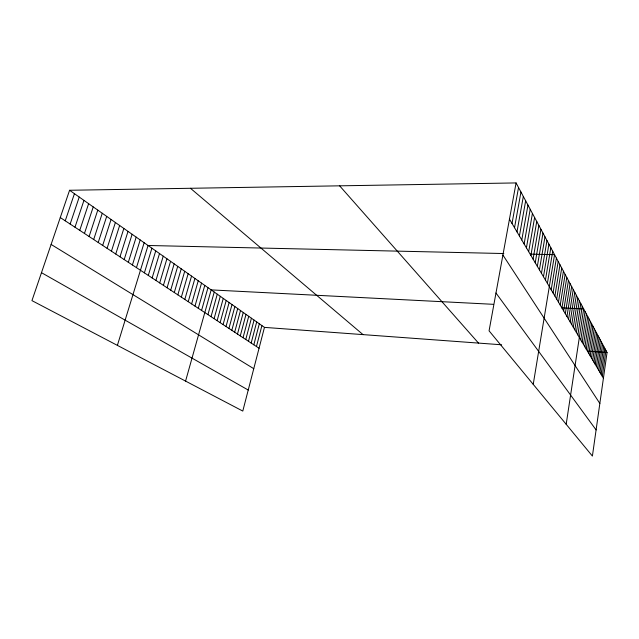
<?xml version="1.0" encoding="UTF-8"?>
<svg xmlns="http://www.w3.org/2000/svg" width="639" height="639" viewBox="0 0 639 639"><rect width="100%" height="100%" fill="white"/><g stroke="black" fill="none" stroke-linecap="round" stroke-linejoin="round"><path stroke-width="0.96" d="M602.281 376.291L605.948 350.476M516.072 182.93L607.05 352.528L592.401 456.07L489.075 330.834L516.072 182.93L69.579 190.27L31.95 300.626L242.788 411.069L264.458 327.384L69.579 190.27M597.625 368.399L601.419 342.025M598.807 370.412L602.569 344.173M599.981 372.393L603.711 346.298M601.139 374.358L604.837 348.399M593.974 362.225L597.872 335.419M595.205 364.31L599.07 337.648M596.419 366.371L600.253 339.852M590.188 355.811L594.19 328.558M591.466 357.976L595.436 330.874M592.728 360.116L596.658 333.159M586.251 349.15L590.372 321.433M587.576 351.394L591.658 323.837M588.894 353.615L592.936 326.209M582.161 342.224L586.402 314.029M583.543 344.565L587.744 316.529M584.909 346.873L589.062 318.997M577.872 334.956L582.233 306.273M566.178 424.288L583.663 308.933L562.024 307.83M580.763 339.852L585.044 311.497M573.327 327.264L577.832 298.054M574.86 329.868L579.317 300.833M576.378 332.432L580.787 303.573M570.188 321.96L574.788 292.382M571.769 324.628L576.322 295.242M565.315 313.701L570.06 283.572M566.961 316.489L571.657 286.552M568.59 319.244L573.231 289.491M561.945 307.99L566.793 277.486M563.638 310.866L568.438 280.553M558.47 302.111L563.43 271.216M560.219 305.075L565.124 274.371M554.892 296.057L559.964 264.754M556.689 299.108L561.713 268.005M551.201 289.81L556.393 258.092M553.062 292.958L558.19 261.447M547.391 283.365L552.711 251.231M533.23 384.343L554.564 254.689L530.338 254.138M543.469 276.711L548.909 244.146M545.442 280.066L550.826 247.716M539.412 269.85L544.987 236.837M541.457 273.308L546.968 240.52M535.226 262.757L540.937 229.289M537.335 266.335L542.982 233.091M530.889 255.424L536.76 221.485M533.078 259.122L538.869 225.423M526.416 247.844L532.431 213.426M528.677 251.67L534.611 217.492M524.116 243.962L530.21 209.288M519.403 235.975L525.665 200.806M521.783 240L527.958 205.087M516.983 231.885L523.325 196.461M512.015 223.466L518.533 187.523M514.523 227.716L520.953 192.027M256.455 346.53L261.902 325.586M251.167 343.055L256.702 321.928M253.827 344.796L259.314 323.765M248.483 341.29L254.066 320.075M243.044 337.712L248.715 316.313M245.775 339.509L251.407 318.206M240.28 335.89L246.007 314.404M234.665 332.2L240.488 310.522M237.484 334.053L243.259 312.471M228.938 328.438L234.864 306.56M231.813 330.331L237.692 308.549M226.03 326.529L232.005 304.555M220.12 322.647L226.206 300.474M223.091 324.596L229.121 302.527M217.124 320.674L223.267 298.405M211.03 316.664L217.276 294.188M214.089 318.677L220.287 296.304M207.931 314.628L214.241 292.055M185.574 381.092L211.166 289.89L493.34 304.316M198.29 308.286L204.776 285.393M201.565 310.442L207.987 287.654M194.975 306.113L201.525 283.101M191.62 303.908L198.234 280.793M184.807 299.427L191.548 276.088M188.233 301.68L194.911 278.452M181.348 297.151L188.154 273.7M177.842 294.843L184.711 271.279M174.295 292.518L181.236 268.827M167.083 287.774L174.159 263.851M170.709 290.154L177.714 266.359M163.408 285.361L170.557 261.319M159.694 282.917L166.923 258.755M155.932 280.449L163.233 256.167M152.13 277.949L159.51 253.547M144.39 272.853L151.914 248.204M148.288 275.417L155.732 250.887M117.384 345.379L148.056 245.488L503.828 253.539M136.458 267.637L144.142 242.732M132.417 264.985L140.189 239.952M128.327 262.294L136.179 237.133M124.182 259.57L132.121 234.273M119.988 256.814L128.016 231.39M115.747 254.026L123.854 228.458M111.45 251.199L119.645 225.503M107.088 248.331L115.387 222.5M102.679 245.432L111.066 219.465M98.214 242.501L106.697 216.389M93.685 239.521L102.264 213.266M89.101 236.51L97.775 210.111M84.46 233.451L93.23 206.916M79.747 230.359L88.629 203.673M74.979 227.22L83.957 200.39M70.146 224.049L79.228 197.06M65.242 220.822L74.436 193.689M264.458 327.384L501.639 344.788M587.56 351.099L607.05 352.528M41.479 272.677L248.236 390.038M51.112 244.441L253.771 368.687M60.274 217.556L259.059 348.239M190.47 188.289L363.032 334.62M339.628 185.829L478.507 343.095M495.976 293.013L596.099 429.935M502.909 255.057L599.845 403.465M509.467 219.145L603.416 378.208"/></g></svg>
